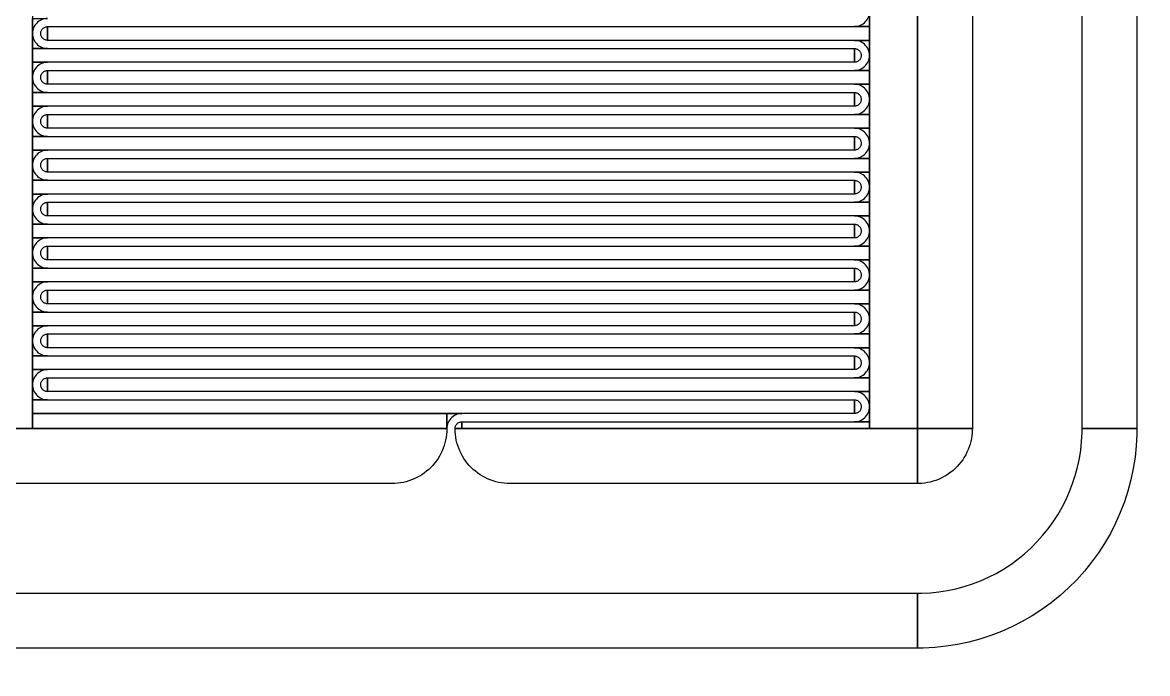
# Model space of a CAD drawing. Extents: x -50000 to 50000, y -50000 to 50000.
# Drawn here: x -41256.2 to -40846.2, y -17778.2 to -17541 of the extents above; entities that cross this region are included whole.
import ezdxf

# ---------------------------------------------------------------- set-up
doc = ezdxf.new("R2010")
doc.units = 0
doc.layers.add('FRAME', color=14, linetype='CONTINUOUS')
doc.layers.add('XOR4', color=17, linetype='CONTINUOUS')

# ---------------------------------------------------------------- blocks, each defined once
blk = doc.blocks.new('CHIP_RESONATOR')
at = {"layer": 'XOR4'}
for points in [[(1830, 3811), (1830, 4123), (1847.5, 4123), (1847.5, 3811)], [(2152.5, 3811), (2152.5, 4123), (2170, 4123), (2170, 3811)], [(2170, 3811), (2170, 4103), (2190, 4103), (2190, 3811)], [(2230, 3811), (2230, 4103), (2250, 4103), (2250, 3811)], [(1847.5, 3955), (1847.5, 3960.5), (1853, 3960.5), (1852.425, 3960.47), (1851.856, 3960.38), (1851.3, 3960.231), (1850.763, 3960.025), (1850.25, 3959.763), (1849.767, 3959.45), (1849.32, 3959.087), (1848.913, 3958.68), (1848.55, 3958.233), (1848.237, 3957.75), (1847.975, 3957.237), (1847.769, 3956.7), (1847.62, 3956.144), (1847.53, 3955.575)], [(2147, 3957.5), (2147.575, 3957.53), (2148.144, 3957.62), (2148.7, 3957.769), (2149.237, 3957.975), (2149.75, 3958.237), (2150.233, 3958.55), (2150.68, 3958.913), (2151.087, 3959.32), (2151.45, 3959.767), (2151.763, 3960.25), (2152.025, 3960.763), (2152.231, 3961.3), (2152.38, 3961.856), (2152.47, 3962.425), (2152.5, 3963), (2152.5, 3957.5)], [(1853, 3952.5), (1852.869, 3952.503), (1852.609, 3952.531), (1852.353, 3952.585), (1852.104, 3952.666), (1851.865, 3952.772), (1851.638, 3952.903), (1851.427, 3953.057), (1851.232, 3953.232), (1851.057, 3953.427), (1850.903, 3953.638), (1850.772, 3953.865), (1850.666, 3954.104), (1850.585, 3954.353), (1850.531, 3954.609), (1850.503, 3954.869), (1850.503, 3955.131), (1850.531, 3955.391), (1850.585, 3955.647), (1850.666, 3955.896), (1850.772, 3956.135), (1850.903, 3956.362), (1851.057, 3956.573), (1851.232, 3956.768), (1851.427, 3956.943), (1851.638, 3957.097), (1851.865, 3957.228), (1852.104, 3957.334), (1852.353, 3957.415), (1852.609, 3957.469), (1852.869, 3957.497), (1853, 3957.5)], [(1853, 3952.5), (1853, 3957.5), (2152.5, 3957.5), (2152.5, 3952.5)], [(1847.5, 3949.5), (1847.5, 3955), (1847.53, 3954.425), (1847.62, 3953.856), (1847.769, 3953.3), (1847.975, 3952.763), (1848.237, 3952.25), (1848.55, 3951.767), (1848.913, 3951.32), (1849.32, 3950.913), (1849.767, 3950.55), (1850.25, 3950.237), (1850.763, 3949.975), (1851.3, 3949.769), (1851.856, 3949.62), (1852.425, 3949.53), (1853, 3949.5)], [(2152.5, 3947), (2152.47, 3947.575), (2152.38, 3948.144), (2152.231, 3948.7), (2152.025, 3949.237), (2151.763, 3949.75), (2151.45, 3950.233), (2151.087, 3950.68), (2150.68, 3951.087), (2150.233, 3951.45), (2149.75, 3951.763), (2149.237, 3952.025), (2148.7, 3952.231), (2148.144, 3952.38), (2147.575, 3952.47), (2147, 3952.5), (2152.5, 3952.5)], [(1847.5, 3944.5), (1847.5, 3949.5), (2147, 3949.5), (2147, 3944.5)], [(2147, 3944.5), (2147, 3949.5), (2147.131, 3949.497), (2147.391, 3949.469), (2147.647, 3949.415), (2147.896, 3949.334), (2148.135, 3949.228), (2148.362, 3949.097), (2148.573, 3948.943), (2148.768, 3948.768), (2148.943, 3948.573), (2149.097, 3948.362), (2149.228, 3948.135), (2149.334, 3947.896), (2149.415, 3947.647), (2149.469, 3947.391), (2149.497, 3947.131), (2149.497, 3946.869), (2149.469, 3946.609), (2149.415, 3946.353), (2149.334, 3946.104), (2149.228, 3945.865), (2149.097, 3945.638), (2148.943, 3945.427), (2148.768, 3945.232), (2148.573, 3945.057), (2148.362, 3944.903), (2148.135, 3944.772), (2147.896, 3944.666), (2147.647, 3944.585), (2147.391, 3944.531), (2147.131, 3944.503)], [(1847.5, 3939), (1847.5, 3944.5), (1853, 3944.5), (1852.425, 3944.47), (1851.856, 3944.38), (1851.3, 3944.231), (1850.763, 3944.025), (1850.25, 3943.763), (1849.767, 3943.45), (1849.32, 3943.087), (1848.913, 3942.68), (1848.55, 3942.233), (1848.237, 3941.75), (1847.975, 3941.237), (1847.769, 3940.7), (1847.62, 3940.144), (1847.53, 3939.575)], [(2147, 3941.5), (2147.575, 3941.53), (2148.144, 3941.62), (2148.7, 3941.769), (2149.237, 3941.975), (2149.75, 3942.237), (2150.233, 3942.55), (2150.68, 3942.913), (2151.087, 3943.32), (2151.45, 3943.767), (2151.763, 3944.25), (2152.025, 3944.763), (2152.231, 3945.3), (2152.38, 3945.856), (2152.47, 3946.425), (2152.5, 3947), (2152.5, 3941.5)], [(1853, 3936.5), (1852.869, 3936.503), (1852.609, 3936.531), (1852.353, 3936.585), (1852.104, 3936.666), (1851.865, 3936.772), (1851.638, 3936.903), (1851.427, 3937.057), (1851.232, 3937.232), (1851.057, 3937.427), (1850.903, 3937.638), (1850.772, 3937.865), (1850.666, 3938.104), (1850.585, 3938.353), (1850.531, 3938.609), (1850.503, 3938.869), (1850.503, 3939.131), (1850.531, 3939.391), (1850.585, 3939.647), (1850.666, 3939.896), (1850.772, 3940.135), (1850.903, 3940.362), (1851.057, 3940.573), (1851.232, 3940.768), (1851.427, 3940.943), (1851.638, 3941.097), (1851.865, 3941.228), (1852.104, 3941.334), (1852.353, 3941.415), (1852.609, 3941.469), (1852.869, 3941.497), (1853, 3941.5)], [(1853, 3936.5), (1853, 3941.5), (2152.5, 3941.5), (2152.5, 3936.5)], [(1847.5, 3933.5), (1847.5, 3939), (1847.53, 3938.425), (1847.62, 3937.856), (1847.769, 3937.3), (1847.975, 3936.763), (1848.237, 3936.25), (1848.55, 3935.767), (1848.913, 3935.32), (1849.32, 3934.913), (1849.767, 3934.55), (1850.25, 3934.237), (1850.763, 3933.975), (1851.3, 3933.769), (1851.856, 3933.62), (1852.425, 3933.53), (1853, 3933.5)], [(2152.5, 3931), (2152.47, 3931.575), (2152.38, 3932.144), (2152.231, 3932.7), (2152.025, 3933.237), (2151.763, 3933.75), (2151.45, 3934.233), (2151.087, 3934.68), (2150.68, 3935.087), (2150.233, 3935.45), (2149.75, 3935.763), (2149.237, 3936.025), (2148.7, 3936.231), (2148.144, 3936.38), (2147.575, 3936.47), (2147, 3936.5), (2152.5, 3936.5)], [(1847.5, 3928.5), (1847.5, 3933.5), (2147, 3933.5), (2147, 3928.5)], [(2147, 3928.5), (2147, 3933.5), (2147.131, 3933.497), (2147.391, 3933.469), (2147.647, 3933.415), (2147.896, 3933.334), (2148.135, 3933.228), (2148.362, 3933.097), (2148.573, 3932.943), (2148.768, 3932.768), (2148.943, 3932.573), (2149.097, 3932.362), (2149.228, 3932.135), (2149.334, 3931.896), (2149.415, 3931.647), (2149.469, 3931.391), (2149.497, 3931.131), (2149.497, 3930.869), (2149.469, 3930.609), (2149.415, 3930.353), (2149.334, 3930.104), (2149.228, 3929.865), (2149.097, 3929.638), (2148.943, 3929.427), (2148.768, 3929.232), (2148.573, 3929.057), (2148.362, 3928.903), (2148.135, 3928.772), (2147.896, 3928.666), (2147.647, 3928.585), (2147.391, 3928.531), (2147.131, 3928.503)], [(1847.5, 3923), (1847.5, 3928.5), (1853, 3928.5), (1852.425, 3928.47), (1851.856, 3928.38), (1851.3, 3928.231), (1850.763, 3928.025), (1850.25, 3927.763), (1849.767, 3927.45), (1849.32, 3927.087), (1848.913, 3926.68), (1848.55, 3926.233), (1848.237, 3925.75), (1847.975, 3925.237), (1847.769, 3924.7), (1847.62, 3924.144), (1847.53, 3923.575)], [(2147, 3925.5), (2147.575, 3925.53), (2148.144, 3925.62), (2148.7, 3925.769), (2149.237, 3925.975), (2149.75, 3926.237), (2150.233, 3926.55), (2150.68, 3926.913), (2151.087, 3927.32), (2151.45, 3927.767), (2151.763, 3928.25), (2152.025, 3928.763), (2152.231, 3929.3), (2152.38, 3929.856), (2152.47, 3930.425), (2152.5, 3931), (2152.5, 3925.5)], [(1853, 3920.5), (1852.869, 3920.503), (1852.609, 3920.531), (1852.353, 3920.585), (1852.104, 3920.666), (1851.865, 3920.772), (1851.638, 3920.903), (1851.427, 3921.057), (1851.232, 3921.232), (1851.057, 3921.427), (1850.903, 3921.638), (1850.772, 3921.865), (1850.666, 3922.104), (1850.585, 3922.353), (1850.531, 3922.609), (1850.503, 3922.869), (1850.503, 3923.131), (1850.531, 3923.391), (1850.585, 3923.647), (1850.666, 3923.896), (1850.772, 3924.135), (1850.903, 3924.362), (1851.057, 3924.573), (1851.232, 3924.768), (1851.427, 3924.943), (1851.638, 3925.097), (1851.865, 3925.228), (1852.104, 3925.334), (1852.353, 3925.415), (1852.609, 3925.469), (1852.869, 3925.497), (1853, 3925.5)], [(1853, 3920.5), (1853, 3925.5), (2152.5, 3925.5), (2152.5, 3920.5)], [(1847.5, 3917.5), (1847.5, 3923), (1847.53, 3922.425), (1847.62, 3921.856), (1847.769, 3921.3), (1847.975, 3920.763), (1848.237, 3920.25), (1848.55, 3919.767), (1848.913, 3919.32), (1849.32, 3918.913), (1849.767, 3918.55), (1850.25, 3918.237), (1850.763, 3917.975), (1851.3, 3917.769), (1851.856, 3917.62), (1852.425, 3917.53), (1853, 3917.5)], [(2152.5, 3915), (2152.47, 3915.575), (2152.38, 3916.144), (2152.231, 3916.7), (2152.025, 3917.237), (2151.763, 3917.75), (2151.45, 3918.233), (2151.087, 3918.68), (2150.68, 3919.087), (2150.233, 3919.45), (2149.75, 3919.763), (2149.237, 3920.025), (2148.7, 3920.231), (2148.144, 3920.38), (2147.575, 3920.47), (2147, 3920.5), (2152.5, 3920.5)], [(1847.5, 3912.5), (1847.5, 3917.5), (2147, 3917.5), (2147, 3912.5)], [(2147, 3912.5), (2147, 3917.5), (2147.131, 3917.497), (2147.391, 3917.469), (2147.647, 3917.415), (2147.896, 3917.334), (2148.135, 3917.228), (2148.362, 3917.097), (2148.573, 3916.943), (2148.768, 3916.768), (2148.943, 3916.573), (2149.097, 3916.362), (2149.228, 3916.135), (2149.334, 3915.896), (2149.415, 3915.647), (2149.469, 3915.391), (2149.497, 3915.131), (2149.497, 3914.869), (2149.469, 3914.609), (2149.415, 3914.353), (2149.334, 3914.104), (2149.228, 3913.865), (2149.097, 3913.638), (2148.943, 3913.427), (2148.768, 3913.232), (2148.573, 3913.057), (2148.362, 3912.903), (2148.135, 3912.772), (2147.896, 3912.666), (2147.647, 3912.585), (2147.391, 3912.531), (2147.131, 3912.503)], [(1847.5, 3907), (1847.5, 3912.5), (1853, 3912.5), (1852.425, 3912.47), (1851.856, 3912.38), (1851.3, 3912.231), (1850.763, 3912.025), (1850.25, 3911.763), (1849.767, 3911.45), (1849.32, 3911.087), (1848.913, 3910.68), (1848.55, 3910.233), (1848.237, 3909.75), (1847.975, 3909.237), (1847.769, 3908.7), (1847.62, 3908.144), (1847.53, 3907.575)], [(2147, 3909.5), (2147.575, 3909.53), (2148.144, 3909.62), (2148.7, 3909.769), (2149.237, 3909.975), (2149.75, 3910.237), (2150.233, 3910.55), (2150.68, 3910.913), (2151.087, 3911.32), (2151.45, 3911.767), (2151.763, 3912.25), (2152.025, 3912.763), (2152.231, 3913.3), (2152.38, 3913.856), (2152.47, 3914.425), (2152.5, 3915), (2152.5, 3909.5)], [(1853, 3904.5), (1852.869, 3904.503), (1852.609, 3904.531), (1852.353, 3904.585), (1852.104, 3904.666), (1851.865, 3904.772), (1851.638, 3904.903), (1851.427, 3905.057), (1851.232, 3905.232), (1851.057, 3905.427), (1850.903, 3905.638), (1850.772, 3905.865), (1850.666, 3906.104), (1850.585, 3906.353), (1850.531, 3906.609), (1850.503, 3906.869), (1850.503, 3907.131), (1850.531, 3907.391), (1850.585, 3907.647), (1850.666, 3907.896), (1850.772, 3908.135), (1850.903, 3908.362), (1851.057, 3908.573), (1851.232, 3908.768), (1851.427, 3908.943), (1851.638, 3909.097), (1851.865, 3909.228), (1852.104, 3909.334), (1852.353, 3909.415), (1852.609, 3909.469), (1852.869, 3909.497), (1853, 3909.5)], [(1853, 3904.5), (1853, 3909.5), (2152.5, 3909.5), (2152.5, 3904.5)], [(1847.5, 3901.5), (1847.5, 3907), (1847.53, 3906.425), (1847.62, 3905.856), (1847.769, 3905.3), (1847.975, 3904.763), (1848.237, 3904.25), (1848.55, 3903.767), (1848.913, 3903.32), (1849.32, 3902.913), (1849.767, 3902.55), (1850.25, 3902.237), (1850.763, 3901.975), (1851.3, 3901.769), (1851.856, 3901.62), (1852.425, 3901.53), (1853, 3901.5)], [(2152.5, 3899), (2152.47, 3899.575), (2152.38, 3900.144), (2152.231, 3900.7), (2152.025, 3901.237), (2151.763, 3901.75), (2151.45, 3902.233), (2151.087, 3902.68), (2150.68, 3903.087), (2150.233, 3903.45), (2149.75, 3903.763), (2149.237, 3904.025), (2148.7, 3904.231), (2148.144, 3904.38), (2147.575, 3904.47), (2147, 3904.5), (2152.5, 3904.5)], [(1847.5, 3896.5), (1847.5, 3901.5), (2147, 3901.5), (2147, 3896.5)], [(2147, 3896.5), (2147, 3901.5), (2147.131, 3901.497), (2147.391, 3901.469), (2147.647, 3901.415), (2147.896, 3901.334), (2148.135, 3901.228), (2148.362, 3901.097), (2148.573, 3900.943), (2148.768, 3900.768), (2148.943, 3900.573), (2149.097, 3900.362), (2149.228, 3900.135), (2149.334, 3899.896), (2149.415, 3899.647), (2149.469, 3899.391), (2149.497, 3899.131), (2149.497, 3898.869), (2149.469, 3898.609), (2149.415, 3898.353), (2149.334, 3898.104), (2149.228, 3897.865), (2149.097, 3897.638), (2148.943, 3897.427), (2148.768, 3897.232), (2148.573, 3897.057), (2148.362, 3896.903), (2148.135, 3896.772), (2147.896, 3896.666), (2147.647, 3896.585), (2147.391, 3896.531), (2147.131, 3896.503)], [(2147, 3893.5), (2147.575, 3893.53), (2148.144, 3893.62), (2148.7, 3893.769), (2149.237, 3893.975), (2149.75, 3894.237), (2150.233, 3894.55), (2150.68, 3894.913), (2151.087, 3895.32), (2151.45, 3895.767), (2151.763, 3896.25), (2152.025, 3896.763), (2152.231, 3897.3), (2152.38, 3897.856), (2152.47, 3898.425), (2152.5, 3899), (2152.5, 3893.5)], [(1847.5, 3891), (1847.5, 3896.5), (1853, 3896.5), (1852.425, 3896.47), (1851.856, 3896.38), (1851.3, 3896.231), (1850.763, 3896.025), (1850.25, 3895.763), (1849.767, 3895.45), (1849.32, 3895.087), (1848.913, 3894.68), (1848.55, 3894.233), (1848.237, 3893.75), (1847.975, 3893.237), (1847.769, 3892.7), (1847.62, 3892.144), (1847.53, 3891.575)], [(1847.5, 3885.5), (1847.5, 3891), (1847.53, 3890.425), (1847.62, 3889.856), (1847.769, 3889.3), (1847.975, 3888.763), (1848.237, 3888.25), (1848.55, 3887.767), (1848.913, 3887.32), (1849.32, 3886.913), (1849.767, 3886.55), (1850.25, 3886.237), (1850.763, 3885.975), (1851.3, 3885.769), (1851.856, 3885.62), (1852.425, 3885.53), (1853, 3885.5)], [(1853, 3888.5), (1852.869, 3888.503), (1852.609, 3888.531), (1852.353, 3888.585), (1852.104, 3888.666), (1851.865, 3888.772), (1851.638, 3888.903), (1851.427, 3889.057), (1851.232, 3889.232), (1851.057, 3889.427), (1850.903, 3889.638), (1850.772, 3889.865), (1850.666, 3890.104), (1850.585, 3890.353), (1850.531, 3890.609), (1850.503, 3890.869), (1850.503, 3891.131), (1850.531, 3891.391), (1850.585, 3891.647), (1850.666, 3891.896), (1850.772, 3892.135), (1850.903, 3892.362), (1851.057, 3892.573), (1851.232, 3892.768), (1851.427, 3892.943), (1851.638, 3893.097), (1851.865, 3893.228), (1852.104, 3893.334), (1852.353, 3893.415), (1852.609, 3893.469), (1852.869, 3893.497), (1853, 3893.5)], [(1853, 3888.5), (1853, 3893.5), (2152.5, 3893.5), (2152.5, 3888.5)], [(2152.5, 3883), (2152.47, 3883.575), (2152.38, 3884.144), (2152.231, 3884.7), (2152.025, 3885.237), (2151.763, 3885.75), (2151.45, 3886.233), (2151.087, 3886.68), (2150.68, 3887.087), (2150.233, 3887.45), (2149.75, 3887.763), (2149.237, 3888.025), (2148.7, 3888.231), (2148.144, 3888.38), (2147.575, 3888.47), (2147, 3888.5), (2152.5, 3888.5)], [(1847.5, 3880.5), (1847.5, 3885.5), (2147, 3885.5), (2147, 3880.5)], [(2147, 3880.5), (2147, 3885.5), (2147.131, 3885.497), (2147.391, 3885.469), (2147.647, 3885.415), (2147.896, 3885.334), (2148.135, 3885.228), (2148.362, 3885.097), (2148.573, 3884.943), (2148.768, 3884.768), (2148.943, 3884.573), (2149.097, 3884.362), (2149.228, 3884.135), (2149.334, 3883.896), (2149.415, 3883.647), (2149.469, 3883.391), (2149.497, 3883.131), (2149.497, 3882.869), (2149.469, 3882.609), (2149.415, 3882.353), (2149.334, 3882.104), (2149.228, 3881.865), (2149.097, 3881.638), (2148.943, 3881.427), (2148.768, 3881.232), (2148.573, 3881.057), (2148.362, 3880.903), (2148.135, 3880.772), (2147.896, 3880.666), (2147.647, 3880.585), (2147.391, 3880.531), (2147.131, 3880.503)], [(2147, 3877.5), (2147.575, 3877.53), (2148.144, 3877.62), (2148.7, 3877.769), (2149.237, 3877.975), (2149.75, 3878.237), (2150.233, 3878.55), (2150.68, 3878.913), (2151.087, 3879.32), (2151.45, 3879.767), (2151.763, 3880.25), (2152.025, 3880.763), (2152.231, 3881.3), (2152.38, 3881.856), (2152.47, 3882.425), (2152.5, 3883), (2152.5, 3877.5)], [(1847.5, 3875), (1847.5, 3880.5), (1853, 3880.5), (1852.425, 3880.47), (1851.856, 3880.38), (1851.3, 3880.231), (1850.763, 3880.025), (1850.25, 3879.763), (1849.767, 3879.45), (1849.32, 3879.087), (1848.913, 3878.68), (1848.55, 3878.233), (1848.237, 3877.75), (1847.975, 3877.237), (1847.769, 3876.7), (1847.62, 3876.144), (1847.53, 3875.575)], [(1847.5, 3869.5), (1847.5, 3875), (1847.53, 3874.425), (1847.62, 3873.856), (1847.769, 3873.3), (1847.975, 3872.763), (1848.237, 3872.25), (1848.55, 3871.767), (1848.913, 3871.32), (1849.32, 3870.913), (1849.767, 3870.55), (1850.25, 3870.237), (1850.763, 3869.975), (1851.3, 3869.769), (1851.856, 3869.62), (1852.425, 3869.53), (1853, 3869.5)], [(1853, 3872.5), (1852.869, 3872.503), (1852.609, 3872.531), (1852.353, 3872.585), (1852.104, 3872.666), (1851.865, 3872.772), (1851.638, 3872.903), (1851.427, 3873.057), (1851.232, 3873.232), (1851.057, 3873.427), (1850.903, 3873.638), (1850.772, 3873.865), (1850.666, 3874.104), (1850.585, 3874.353), (1850.531, 3874.609), (1850.503, 3874.869), (1850.503, 3875.131), (1850.531, 3875.391), (1850.585, 3875.647), (1850.666, 3875.896), (1850.772, 3876.135), (1850.903, 3876.362), (1851.057, 3876.573), (1851.232, 3876.768), (1851.427, 3876.943), (1851.638, 3877.097), (1851.865, 3877.228), (1852.104, 3877.334), (1852.353, 3877.415), (1852.609, 3877.469), (1852.869, 3877.497), (1853, 3877.5)], [(1853, 3872.5), (1853, 3877.5), (2152.5, 3877.5), (2152.5, 3872.5)], [(2152.5, 3867), (2152.47, 3867.575), (2152.38, 3868.144), (2152.231, 3868.7), (2152.025, 3869.237), (2151.763, 3869.75), (2151.45, 3870.233), (2151.087, 3870.68), (2150.68, 3871.087), (2150.233, 3871.45), (2149.75, 3871.763), (2149.237, 3872.025), (2148.7, 3872.231), (2148.144, 3872.38), (2147.575, 3872.47), (2147, 3872.5), (2152.5, 3872.5)], [(1847.5, 3864.5), (1847.5, 3869.5), (2147, 3869.5), (2147, 3864.5)], [(2147, 3864.5), (2147, 3869.5), (2147.131, 3869.497), (2147.391, 3869.469), (2147.647, 3869.415), (2147.896, 3869.334), (2148.135, 3869.228), (2148.362, 3869.097), (2148.573, 3868.943), (2148.768, 3868.768), (2148.943, 3868.573), (2149.097, 3868.362), (2149.228, 3868.135), (2149.334, 3867.896), (2149.415, 3867.647), (2149.469, 3867.391), (2149.497, 3867.131), (2149.497, 3866.869), (2149.469, 3866.609), (2149.415, 3866.353), (2149.334, 3866.104), (2149.228, 3865.865), (2149.097, 3865.638), (2148.943, 3865.427), (2148.768, 3865.232), (2148.573, 3865.057), (2148.362, 3864.903), (2148.135, 3864.772), (2147.896, 3864.666), (2147.647, 3864.585), (2147.391, 3864.531), (2147.131, 3864.503)], [(2147, 3861.5), (2147.575, 3861.53), (2148.144, 3861.62), (2148.7, 3861.769), (2149.237, 3861.975), (2149.75, 3862.237), (2150.233, 3862.55), (2150.68, 3862.913), (2151.087, 3863.32), (2151.45, 3863.767), (2151.763, 3864.25), (2152.025, 3864.763), (2152.231, 3865.3), (2152.38, 3865.856), (2152.47, 3866.425), (2152.5, 3867), (2152.5, 3861.5)], [(1847.5, 3859), (1847.5, 3864.5), (1853, 3864.5), (1852.425, 3864.47), (1851.856, 3864.38), (1851.3, 3864.231), (1850.763, 3864.025), (1850.25, 3863.763), (1849.767, 3863.45), (1849.32, 3863.087), (1848.913, 3862.68), (1848.55, 3862.233), (1848.237, 3861.75), (1847.975, 3861.237), (1847.769, 3860.7), (1847.62, 3860.144), (1847.53, 3859.575)], [(1847.5, 3853.5), (1847.5, 3859), (1847.53, 3858.425), (1847.62, 3857.856), (1847.769, 3857.3), (1847.975, 3856.763), (1848.237, 3856.25), (1848.55, 3855.767), (1848.913, 3855.32), (1849.32, 3854.913), (1849.767, 3854.55), (1850.25, 3854.237), (1850.763, 3853.975), (1851.3, 3853.769), (1851.856, 3853.62), (1852.425, 3853.53), (1853, 3853.5)], [(1853, 3856.5), (1852.869, 3856.503), (1852.609, 3856.531), (1852.353, 3856.585), (1852.104, 3856.666), (1851.865, 3856.772), (1851.638, 3856.903), (1851.427, 3857.057), (1851.232, 3857.232), (1851.057, 3857.427), (1850.903, 3857.638), (1850.772, 3857.865), (1850.666, 3858.104), (1850.585, 3858.353), (1850.531, 3858.609), (1850.503, 3858.869), (1850.503, 3859.131), (1850.531, 3859.391), (1850.585, 3859.647), (1850.666, 3859.896), (1850.772, 3860.135), (1850.903, 3860.362), (1851.057, 3860.573), (1851.232, 3860.768), (1851.427, 3860.943), (1851.638, 3861.097), (1851.865, 3861.228), (1852.104, 3861.334), (1852.353, 3861.415), (1852.609, 3861.469), (1852.869, 3861.497), (1853, 3861.5)], [(1853, 3856.5), (1853, 3861.5), (2152.5, 3861.5), (2152.5, 3856.5)], [(2152.5, 3851), (2152.47, 3851.575), (2152.38, 3852.144), (2152.231, 3852.7), (2152.025, 3853.237), (2151.763, 3853.75), (2151.45, 3854.233), (2151.087, 3854.68), (2150.68, 3855.087), (2150.233, 3855.45), (2149.75, 3855.763), (2149.237, 3856.025), (2148.7, 3856.231), (2148.144, 3856.38), (2147.575, 3856.47), (2147, 3856.5), (2152.5, 3856.5)], [(1847.5, 3848.5), (1847.5, 3853.5), (2147, 3853.5), (2147, 3848.5)], [(2147, 3848.5), (2147, 3853.5), (2147.131, 3853.497), (2147.391, 3853.469), (2147.647, 3853.415), (2147.896, 3853.334), (2148.135, 3853.228), (2148.362, 3853.097), (2148.573, 3852.943), (2148.768, 3852.768), (2148.943, 3852.573), (2149.097, 3852.362), (2149.228, 3852.135), (2149.334, 3851.896), (2149.415, 3851.647), (2149.469, 3851.391), (2149.497, 3851.131), (2149.497, 3850.869), (2149.469, 3850.609), (2149.415, 3850.353), (2149.334, 3850.104), (2149.228, 3849.865), (2149.097, 3849.638), (2148.943, 3849.427), (2148.768, 3849.232), (2148.573, 3849.057), (2148.362, 3848.903), (2148.135, 3848.772), (2147.896, 3848.666), (2147.647, 3848.585), (2147.391, 3848.531), (2147.131, 3848.503)], [(2147, 3845.5), (2147.575, 3845.53), (2148.144, 3845.62), (2148.7, 3845.769), (2149.237, 3845.975), (2149.75, 3846.237), (2150.233, 3846.55), (2150.68, 3846.913), (2151.087, 3847.32), (2151.45, 3847.767), (2151.763, 3848.25), (2152.025, 3848.763), (2152.231, 3849.3), (2152.38, 3849.856), (2152.47, 3850.425), (2152.5, 3851), (2152.5, 3845.5)], [(1847.5, 3843), (1847.5, 3848.5), (1853, 3848.5), (1852.425, 3848.47), (1851.856, 3848.38), (1851.3, 3848.231), (1850.763, 3848.025), (1850.25, 3847.763), (1849.767, 3847.45), (1849.32, 3847.087), (1848.913, 3846.68), (1848.55, 3846.233), (1848.237, 3845.75), (1847.975, 3845.237), (1847.769, 3844.7), (1847.62, 3844.144), (1847.53, 3843.575)], [(1847.5, 3837.5), (1847.5, 3843), (1847.53, 3842.425), (1847.62, 3841.856), (1847.769, 3841.3), (1847.975, 3840.763), (1848.237, 3840.25), (1848.55, 3839.767), (1848.913, 3839.32), (1849.32, 3838.913), (1849.767, 3838.55), (1850.25, 3838.237), (1850.763, 3837.975), (1851.3, 3837.769), (1851.856, 3837.62), (1852.425, 3837.53), (1853, 3837.5)], [(1853, 3840.5), (1852.869, 3840.503), (1852.609, 3840.531), (1852.353, 3840.585), (1852.104, 3840.666), (1851.865, 3840.772), (1851.638, 3840.903), (1851.427, 3841.057), (1851.232, 3841.232), (1851.057, 3841.427), (1850.903, 3841.638), (1850.772, 3841.865), (1850.666, 3842.104), (1850.585, 3842.353), (1850.531, 3842.609), (1850.503, 3842.869), (1850.503, 3843.131), (1850.531, 3843.391), (1850.585, 3843.647), (1850.666, 3843.896), (1850.772, 3844.135), (1850.903, 3844.362), (1851.057, 3844.573), (1851.232, 3844.768), (1851.427, 3844.943), (1851.638, 3845.097), (1851.865, 3845.228), (1852.104, 3845.334), (1852.353, 3845.415), (1852.609, 3845.469), (1852.869, 3845.497), (1853, 3845.5)], [(1853, 3840.5), (1853, 3845.5), (2152.5, 3845.5), (2152.5, 3840.5)], [(1847.5, 3832.5), (1847.5, 3837.5), (2147, 3837.5), (2147, 3832.5)], [(2152.5, 3835), (2152.47, 3835.575), (2152.38, 3836.144), (2152.231, 3836.7), (2152.025, 3837.237), (2151.763, 3837.75), (2151.45, 3838.233), (2151.087, 3838.68), (2150.68, 3839.087), (2150.233, 3839.45), (2149.75, 3839.763), (2149.237, 3840.025), (2148.7, 3840.231), (2148.144, 3840.38), (2147.575, 3840.47), (2147, 3840.5), (2152.5, 3840.5)], [(2147, 3832.5), (2147, 3837.5), (2147.131, 3837.497), (2147.391, 3837.469), (2147.647, 3837.415), (2147.896, 3837.334), (2148.135, 3837.228), (2148.362, 3837.097), (2148.573, 3836.943), (2148.768, 3836.768), (2148.943, 3836.573), (2149.097, 3836.362), (2149.228, 3836.135), (2149.334, 3835.896), (2149.415, 3835.647), (2149.469, 3835.391), (2149.497, 3835.131), (2149.497, 3834.869), (2149.469, 3834.609), (2149.415, 3834.353), (2149.334, 3834.104), (2149.228, 3833.865), (2149.097, 3833.638), (2148.943, 3833.427), (2148.768, 3833.232), (2148.573, 3833.057), (2148.362, 3832.903), (2148.135, 3832.772), (2147.896, 3832.666), (2147.647, 3832.585), (2147.391, 3832.531), (2147.131, 3832.503)], [(2147, 3829.5), (2147.575, 3829.53), (2148.144, 3829.62), (2148.7, 3829.769), (2149.237, 3829.975), (2149.75, 3830.237), (2150.233, 3830.55), (2150.68, 3830.913), (2151.087, 3831.32), (2151.45, 3831.767), (2151.763, 3832.25), (2152.025, 3832.763), (2152.231, 3833.3), (2152.38, 3833.856), (2152.47, 3834.425), (2152.5, 3835), (2152.5, 3829.5)], [(1847.5, 3827), (1847.5, 3832.5), (1853, 3832.5), (1852.425, 3832.47), (1851.856, 3832.38), (1851.3, 3832.231), (1850.763, 3832.025), (1850.25, 3831.763), (1849.767, 3831.45), (1849.32, 3831.087), (1848.913, 3830.68), (1848.55, 3830.233), (1848.237, 3829.75), (1847.975, 3829.237), (1847.769, 3828.7), (1847.62, 3828.144), (1847.53, 3827.575)], [(1853, 3824.5), (1852.869, 3824.503), (1852.609, 3824.531), (1852.353, 3824.585), (1852.104, 3824.666), (1851.865, 3824.772), (1851.638, 3824.903), (1851.427, 3825.057), (1851.232, 3825.232), (1851.057, 3825.427), (1850.903, 3825.638), (1850.772, 3825.865), (1850.666, 3826.104), (1850.585, 3826.353), (1850.531, 3826.609), (1850.503, 3826.869), (1850.503, 3827.131), (1850.531, 3827.391), (1850.585, 3827.647), (1850.666, 3827.896), (1850.772, 3828.135), (1850.903, 3828.362), (1851.057, 3828.573), (1851.232, 3828.768), (1851.427, 3828.943), (1851.638, 3829.097), (1851.865, 3829.228), (1852.104, 3829.334), (1852.353, 3829.415), (1852.609, 3829.469), (1852.869, 3829.497), (1853, 3829.5)], [(1853, 3824.5), (1853, 3829.5), (2152.5, 3829.5), (2152.5, 3824.5)], [(1847.5, 3821.5), (1847.5, 3827), (1847.53, 3826.425), (1847.62, 3825.856), (1847.769, 3825.3), (1847.975, 3824.763), (1848.237, 3824.25), (1848.55, 3823.767), (1848.913, 3823.32), (1849.32, 3822.913), (1849.767, 3822.55), (1850.25, 3822.237), (1850.763, 3821.975), (1851.3, 3821.769), (1851.856, 3821.62), (1852.425, 3821.53), (1853, 3821.5)], [(1847.5, 3816.5), (1847.5, 3821.5), (2147, 3821.5), (2147, 3816.5)], [(2152.5, 3819), (2152.47, 3819.575), (2152.38, 3820.144), (2152.231, 3820.7), (2152.025, 3821.237), (2151.763, 3821.75), (2151.45, 3822.233), (2151.087, 3822.68), (2150.68, 3823.087), (2150.233, 3823.45), (2149.75, 3823.763), (2149.237, 3824.025), (2148.7, 3824.231), (2148.144, 3824.38), (2147.575, 3824.47), (2147, 3824.5), (2152.5, 3824.5)], [(2147, 3816.5), (2147, 3821.5), (2147.131, 3821.497), (2147.391, 3821.469), (2147.647, 3821.415), (2147.896, 3821.334), (2148.135, 3821.228), (2148.362, 3821.097), (2148.573, 3820.943), (2148.768, 3820.768), (2148.943, 3820.573), (2149.097, 3820.362), (2149.228, 3820.135), (2149.334, 3819.896), (2149.415, 3819.647), (2149.469, 3819.391), (2149.497, 3819.131), (2149.497, 3818.869), (2149.469, 3818.609), (2149.415, 3818.353), (2149.334, 3818.104), (2149.228, 3817.865), (2149.097, 3817.638), (2148.943, 3817.427), (2148.768, 3817.232), (2148.573, 3817.057), (2148.362, 3816.903), (2148.135, 3816.772), (2147.896, 3816.666), (2147.647, 3816.585), (2147.391, 3816.531), (2147.131, 3816.503)], [(2147, 3813.5), (2147.575, 3813.53), (2148.144, 3813.62), (2148.7, 3813.769), (2149.237, 3813.975), (2149.75, 3814.237), (2150.233, 3814.55), (2150.68, 3814.913), (2151.087, 3815.32), (2151.45, 3815.767), (2151.763, 3816.25), (2152.025, 3816.763), (2152.231, 3817.3), (2152.38, 3817.856), (2152.47, 3818.425), (2152.5, 3819), (2152.5, 3813.5)], [(1847.5, 3811), (1847.5, 3816.5), (1998.5, 3816.5), (1998.5, 3811)], [(1998.5, 3811), (1998.5, 3816.5), (2004, 3816.5), (2003.425, 3816.47), (2002.856, 3816.38), (2002.3, 3816.231), (2001.763, 3816.025), (2001.25, 3815.763), (2000.767, 3815.45), (2000.32, 3815.087), (1999.913, 3814.68), (1999.55, 3814.233), (1999.237, 3813.75), (1998.975, 3813.237), (1998.769, 3812.7), (1998.62, 3812.144), (1998.53, 3811.575)], [(2001.5, 3811), (2001.503, 3811.131), (2001.531, 3811.391), (2001.585, 3811.647), (2001.666, 3811.896), (2001.772, 3812.135), (2001.903, 3812.362), (2002.057, 3812.573), (2002.232, 3812.768), (2002.427, 3812.943), (2002.638, 3813.097), (2002.865, 3813.228), (2003.104, 3813.334), (2003.353, 3813.415), (2003.609, 3813.469), (2003.869, 3813.497), (2004, 3813.5), (2004, 3811)], [(2004, 3811), (2004, 3813.5), (2152.5, 3813.5), (2152.5, 3811)], [(2021.5, 3791), (2020.453, 3791.027), (2019.409, 3791.11), (2018.371, 3791.246), (2017.342, 3791.437), (2016.324, 3791.681), (2015.32, 3791.979), (2014.333, 3792.328), (2013.365, 3792.729), (2012.42, 3793.18), (2011.5, 3793.679), (2010.607, 3794.227), (2009.744, 3794.82), (2008.914, 3795.457), (2008.117, 3796.137), (2007.358, 3796.858), (2006.637, 3797.617), (2005.957, 3798.414), (2005.32, 3799.244), (2004.727, 3800.107), (2004.179, 3801), (2003.68, 3801.92), (2003.229, 3802.865), (2002.828, 3803.833), (2002.479, 3804.82), (2002.181, 3805.824), (2001.937, 3806.842), (2001.746, 3807.871), (2001.61, 3808.909), (2001.527, 3809.953), (2001.5, 3811), (2170, 3811), (2170, 3791)], [(2170, 3731), (2170, 3751), (2171.571, 3751.021), (2174.708, 3751.185), (2177.832, 3751.513), (2180.934, 3752.005), (2184.007, 3752.658), (2187.041, 3753.471), (2190.028, 3754.442), (2192.961, 3755.567), (2195.831, 3756.845), (2198.63, 3758.271), (2201.35, 3759.842), (2203.984, 3761.552), (2206.526, 3763.399), (2208.967, 3765.376), (2211.301, 3767.478), (2213.522, 3769.699), (2215.624, 3772.033), (2217.601, 3774.474), (2219.448, 3777.016), (2221.158, 3779.65), (2222.729, 3782.37), (2224.155, 3785.169), (2225.433, 3788.039), (2226.558, 3790.972), (2227.529, 3793.959), (2228.342, 3796.993), (2228.995, 3800.066), (2229.487, 3803.168), (2229.815, 3806.292), (2229.979, 3809.429), (2230, 3811), (2250, 3811), (2249.973, 3808.906), (2249.753, 3804.723), (2249.316, 3800.558), (2248.66, 3796.421), (2247.79, 3792.324), (2246.706, 3788.279), (2245.411, 3784.295), (2243.91, 3780.385), (2242.207, 3776.559), (2240.305, 3772.827), (2238.211, 3769.2), (2235.93, 3765.688), (2233.468, 3762.299), (2230.832, 3759.044), (2228.03, 3755.932), (2225.068, 3752.97), (2221.956, 3750.168), (2218.701, 3747.532), (2215.312, 3745.07), (2211.8, 3742.789), (2208.173, 3740.695), (2204.441, 3738.793), (2200.615, 3737.09), (2196.705, 3735.589), (2192.721, 3734.294), (2188.676, 3733.21), (2184.579, 3732.34), (2180.442, 3731.684), (2176.277, 3731.247), (2172.094, 3731.027)], [(2170, 3791), (2170, 3811), (2190, 3811), (2189.993, 3810.476), (2189.938, 3809.431), (2189.829, 3808.389), (2189.665, 3807.355), (2189.447, 3806.331), (2189.176, 3805.32), (2188.853, 3804.324), (2188.478, 3803.346), (2188.052, 3802.39), (2187.576, 3801.457), (2187.053, 3800.55), (2186.483, 3799.672), (2185.867, 3798.825), (2185.208, 3798.011), (2184.507, 3797.233), (2183.767, 3796.493), (2182.989, 3795.792), (2182.175, 3795.133), (2181.328, 3794.517), (2180.45, 3793.947), (2179.543, 3793.424), (2178.61, 3792.948), (2177.654, 3792.522), (2176.676, 3792.147), (2175.68, 3791.824), (2174.669, 3791.553), (2173.645, 3791.335), (2172.611, 3791.171), (2171.569, 3791.062), (2170.524, 3791.007)], [(1830, 3731), (1830, 3751), (2170, 3751), (2170, 3731)]]:
    blk.add_lwpolyline(points, close=True, dxfattribs=at)
blk.add_lwpolyline([(1830, 3811), (1998.5, 3811), (1998.473, 3809.953), (1998.39, 3808.909), (1998.254, 3807.871), (1998.063, 3806.842), (1997.819, 3805.824), (1997.521, 3804.82), (1997.172, 3803.833), (1996.771, 3802.865), (1996.32, 3801.92), (1995.821, 3801), (1995.273, 3800.107), (1994.68, 3799.244), (1994.043, 3798.414), (1993.363, 3797.617), (1992.642, 3796.858), (1991.883, 3796.137), (1991.086, 3795.457), (1990.256, 3794.82), (1989.393, 3794.227), (1988.5, 3793.679), (1987.58, 3793.18), (1986.635, 3792.729), (1985.667, 3792.328), (1984.68, 3791.979), (1983.676, 3791.681), (1982.658, 3791.437), (1981.629, 3791.246), (1980.591, 3791.11), (1979.547, 3791.027), (1978.5, 3791), (1830, 3791)], dxfattribs=at)

msp = doc.modelspace()

# ---------------------------------------------------------------- linework, layer by layer
at = {"layer": 'FRAME'}
for radius in [50000, 49000]:
    msp.add_circle((0, 0), radius, dxfattribs=at)

# ---------------------------------------------------------------- block references
msp.add_blockref('CHIP_RESONATOR', (-43100, -21500))

doc.saveas('drawing.dxf')
